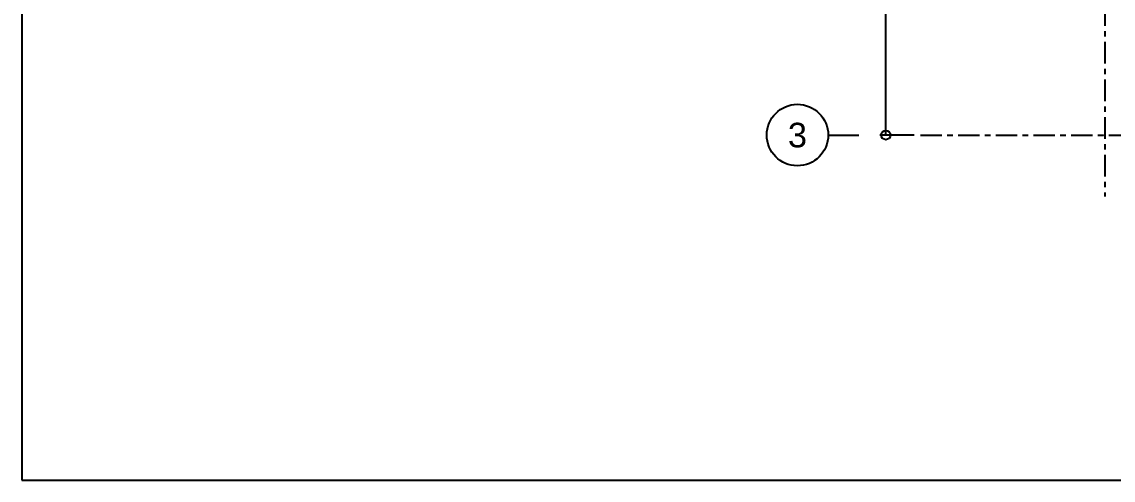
# Model space of a CAD drawing. Header units: millimetres. Extents: x -1379 to 1385823, y -4884429 to 548763.
# Drawn here: x 393796 to 402672, y -2382577 to -2378850 of the extents above; entities that cross this region are included whole.
import ezdxf
from ezdxf.enums import TextEntityAlignment as Align

# ---------------------------------------------------------------- set-up
doc = ezdxf.new("R2010")
doc.units = ezdxf.units.MM
doc.linetypes.add('CENTER', pattern=[50.8, 31.75, -6.35, 6.35, -6.35])
doc.linetypes.add('TA_GL_000.70000', pattern=[1.925, 0.7, -0.175, 0.175, -0.175, 0.7])
for name, color, linetype in [('000 - 0_SYM_DWG_GRID-BUBBLE_MAIN_COLOR_6', 7, 'Continuous'), ('000 - 0_SYM_DWG_GRIDLINE_MAIN_COLOR_251', 7, 'Continuous'), ('000 - 0_SYM_DWG_SLOPE-SYM_TEXT_COLOR_3', 7, 'Continuous'), ('000 - D I M', 7, 'Continuous'), ('000 - GRID', 7, 'CENTER')]:
    doc.layers.add(name, color=color, linetype=linetype)
doc.styles.add('ARIAL', font='arial.ttf')
doc.styles.add('FAMELINE_FOR_CKST', font='arial.ttf')
doc.styles.add('TA', font='', dxfattribs={"height": 4.5})
doc.styles.get('TA').set_extended_font_data('Cordia New')
doc.dimstyles.new('FAMELINE-CKST_C-C', dxfattribs={"dimtxt": 0.3, "dimasz": 0.15, "dimexe": 0.1, "dimexo": 0.1, "dimgap": 0.05, "dimtad": 1, "dimzin": 0, "dimdsep": 46, "dimtxsty": 'FAMELINE_FOR_CKST', "dimblk": 'ORIGIN', "dimblk1": 'ORIGIN', "dimblk2": 'ORIGIN', "dimsah": 1, "dimcen": 0.1, "dimdle": 0.1, "dimclrd": 7, "dimclre": 7, "dimclrt": 7, "dimadec": 0, "dimazin": 0, "dimtfac": 1, "dimtix": 1, "dimtmove": 2, "dimatfit": 3, "dimfxl": 1, "dimtolj": 1, "dimtzin": 0, "dimlwd": -1, "dimlwe": -1, "dimarcsym": 0})

# ---------------------------------------------------------------- blocks, each defined once
blk = doc.blocks.new('A$Cc55aeaab')
at = {"color": 7}
blk.add_lwpolyline([(0, -400), (775, -400), (775, 0), (0, 0)], close=True, dxfattribs=at)
blk = doc.blocks.new('*U1926')
at = {"layer": '000 - 0_SYM_DWG_GRIDLINE_MAIN_COLOR_251', "color": 7, "linetype": 'ByBlock', "ltscale": 5}
blk.add_line((10, 0), (-321.4, 0), dxfattribs=at)
at = {"layer": '000 - 0_SYM_DWG_GRIDLINE_MAIN_COLOR_251', "color": 7}
blk.add_point((-311.4, 0), dxfattribs=at)
at = {"color": 7, "style": 'TA', "flags": 1}
blk.add_attdef('LOCATION', (6, -6), '', height=4.5, rotation=270, dxfattribs=at)
at = {"layer": '000 - 0_SYM_DWG_SLOPE-SYM_TEXT_COLOR_3', "color": 7, "style": 'ARIAL'}
blk.add_attdef('GRID-HEAD', text='', height=4, rotation=270, dxfattribs=at).set_placement((27.4, 0), align=Align.MIDDLE_CENTER)
blk = doc.blocks.new('*U1924')
at = {"layer": '000 - 0_SYM_DWG_GRID-BUBBLE_MAIN_COLOR_6', "color": 7}
blk.add_line((45, 0), (40, 0), dxfattribs=at)
blk.add_circle((50, 0), 5, dxfattribs=at)
at = {"layer": '000 - 0_SYM_DWG_GRIDLINE_MAIN_COLOR_251', "color": 7, "linetype": 'ByBlock', "ltscale": 5}
blk.add_line((30, 0), (-408.5, 0), dxfattribs=at)
at = {"layer": '000 - 0_SYM_DWG_GRIDLINE_MAIN_COLOR_251', "color": 7}
for p in [(-378.5, 0), (0, 0)]:
    blk.add_point(p, dxfattribs=at)
at = {"color": 7, "style": 'TA', "flags": 1}
blk.add_attdef('LOCATION', (6, -6), '', height=4.5, rotation=270, dxfattribs=at)
at = {"layer": '000 - 0_SYM_DWG_SLOPE-SYM_TEXT_COLOR_3', "color": 7, "style": 'ARIAL'}
blk.add_attdef('GRID-HEAD', text='', height=4, rotation=180, dxfattribs=at).set_placement((50, 0), align=Align.MIDDLE_CENTER)
blk = doc.blocks.new('_Origin')
at = {"color": 7, "linetype": 'ByBlock', "lineweight": -2}
blk.add_line((0, 0), (-1, 0), dxfattribs=at)
blk.add_circle((0, 0), 0.5, dxfattribs=at)
blk = doc.blocks.new('*D2264')
at = {"layer": '000 - D I M', "color": 7, "transparency": 16777216}
for p, q in [((-1550, -6805), (-1831.2, -6805)), ((-1781.2, -15495), (-1781.2, -6880)), ((-1550, -15570), (-1831.2, -15570))]:
    blk.add_line(p, q, dxfattribs=at)
at = {"layer": 'Defpoints', "color": 7, "transparency": 16777216}
for p in [(-1781.2, -6805), (-1500, -6805), (-1500, -15570)]:
    blk.add_point(p, dxfattribs=at)
at = {"layer": '000 - D I M', "color": 7, "transparency": 16777216, "xscale": 75, "yscale": 75, "zscale": 75}
for p, rotation in [((-1781.2, -6805), 90), ((-1781.2, -15570), 270)]:
    blk.add_blockref('_Origin', p, dxfattribs=dict(at, rotation=rotation))
at = {"layer": '000 - D I M', "color": 7, "transparency": 16777216, "insert": (-1882.8, -11187.5), "char_height": 150, "attachment_point": 5, "rotation": 90, "style": 'FAMELINE_FOR_CKST'}
blk.add_mtext('\\A1;8765', dxfattribs=at)
blk = doc.blocks.new('C-1-IV01_REV00_20260614-171844_LOPF_DIMS')
at = {"layer": '000 - GRID', "color": 7, "linetype": 'TA_GL_000.70000', "xscale": 50.00000000000007, "yscale": 50.00000000000007, "zscale": 50.00000000000007, "rotation": 90}
blk.add_blockref('*U1926', (0, 0), dxfattribs=at)
at = {"layer": '000 - GRID', "color": 7, "linetype": 'TA_GL_000.70000', "xscale": 50.00000000000004, "yscale": 50.00000000000004, "zscale": 50.00000000000004, "rotation": 180}
blk.add_blockref('*U1924', (0, -15570), dxfattribs=at).add_auto_attribs({'GRID-HEAD': '3'})
at = {"layer": '000 - D I M', "color": 7}
dim = blk.add_linear_dim(base=(-1781.2, -6805), p1=(-1500, -15570), p2=(-1500, -6805), angle=270, dimstyle='FAMELINE-CKST_C-C', override={"dimscale": 500, "dimdec": 0, "dimlfac": 1, "dimclrd": 7, "dimclre": 7, "dimclrt": 7}, dxfattribs=at)
dim.commit()
dim.dimension.update_dxf_attribs({"geometry": '*D2264', "text_midpoint": (-1882.8, -11187.5)})

msp = doc.modelspace()

# ---------------------------------------------------------------- block references
at = {"color": 7, "xscale": 50, "yscale": 50, "zscale": 50}
msp.add_blockref('A$Cc55aeaab', (393796.4, -2362576.9), dxfattribs=at)
at = {"color": 7}
msp.add_blockref('C-1-IV01_REV00_20260614-171844_LOPF_DIMS', (402604.3, -2364200.6), dxfattribs=at)

doc.saveas('drawing.dxf')
